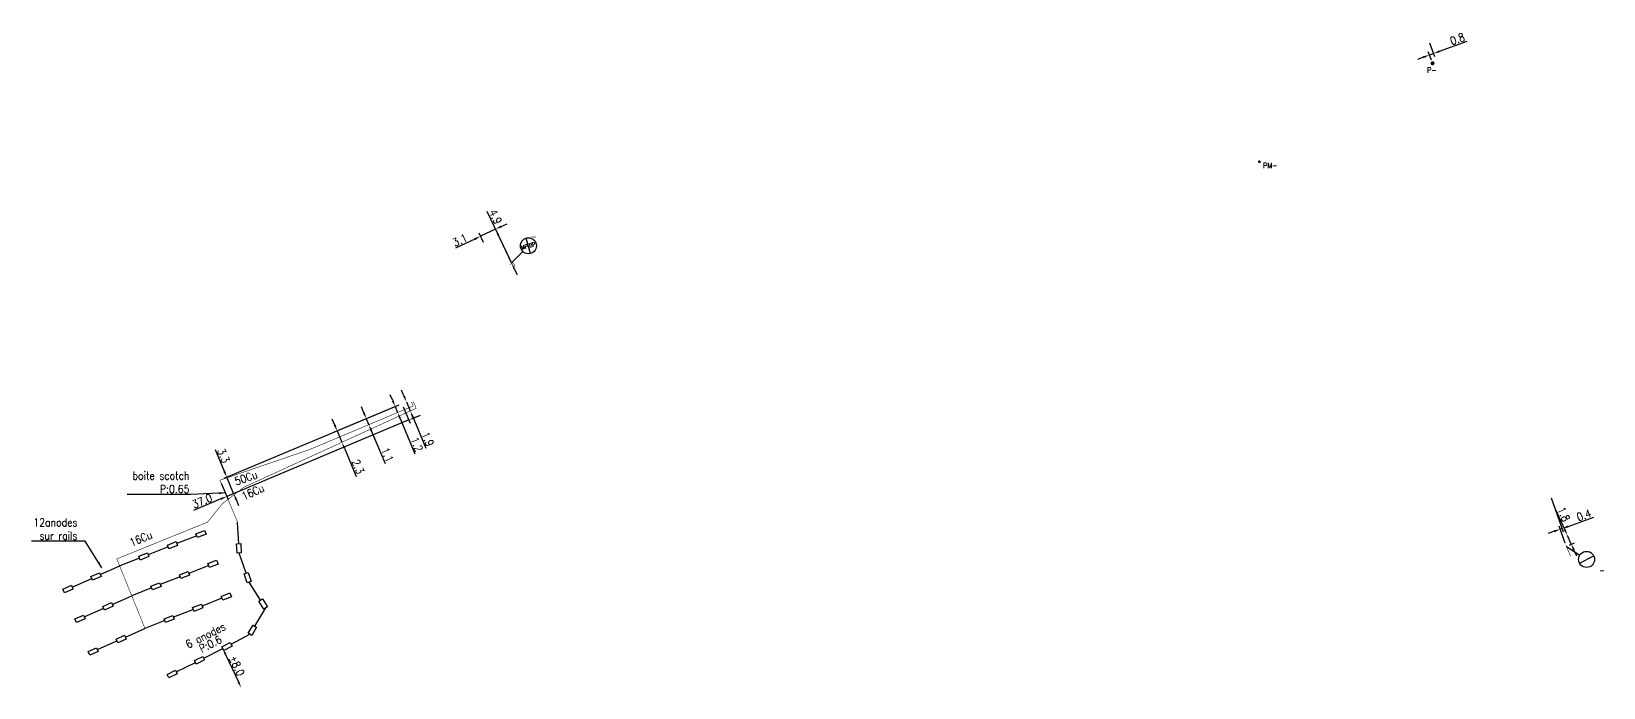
# Model space of a CAD drawing. Header units: millimetres. Extents: x 80008 to 80821, y 146011 to 146853.
# Drawn here: x 80046.2 to 80340.8, y 146114.6 to 146237.4 of the extents above; entities that cross this region are included whole.
import ezdxf
from ezdxf.enums import TextEntityAlignment as Align

# ---------------------------------------------------------------- set-up
doc = ezdxf.new("R2010")
doc.units = ezdxf.units.MM
doc.layers.get('0').update_dxf_attribs({"linetype": 'CONTINUOUS'})
doc.layers.get('DEFPOINTS').update_dxf_attribs({"linetype": 'CONTINUOUS'})
for name, color, linetype in [('P_100', 32, 'CONTINUOUS'), ('P_300', 7, 'CONTINUOUS'), ('P_320', 7, 'CONTINUOUS'), ('P_330', 7, 'CONTINUOUS'), ('P_370', 7, 'CONTINUOUS')]:
    doc.layers.add(name, color=color, linetype=linetype)
doc.styles.add('G_ROMANS', font='ROMANS.SHX', dxfattribs={"width": 0.75})
doc.styles.get("Standard").update_dxf_attribs({"font": 'romans.shx', "width": 0.85})
doc.linetypes.add('P_IMP', pattern='A,5,-0.3,["||",Standard,S=1,R=0,X=0.35,Y=-0.5],-1.75', length=7.05)
doc.dimstyles.get("Standard").update_dxf_attribs({"dimtxt": 1.5, "dimasz": 1.2, "dimexe": 0.625, "dimexo": 0.625, "dimgap": 0.25, "dimtad": 1, "dimdec": 1, "dimzin": 0, "dimdsep": 46, "dimtxsty": 'Standard', "dimcen": -0.5, "dimadec": 0, "dimazin": 0, "dimtfac": 1, "dimtdec": 1, "dimtmove": 0, "dimatfit": 3, "dimfxl": 0, "dimtolj": 1, "dimtzin": 0, "dimarcsym": 0})

# ---------------------------------------------------------------- blocks, each defined once
blk = doc.blocks.new('P_320_01')
at = {"color": 0, "linetype": 'Continuous'}
for p, q in [((3.9, 0.75), (3.9, 3.75)), ((0, 0), (2.6, 1.5))]:
    blk.add_line(p, q, dxfattribs=at)
blk.add_circle((3.9, 2.25), 1.5, dxfattribs=at)
at = {"color": 0, "linetype": 'Continuous', "width": 0.75}
blk.add_attdef('NUM', text='', height=1, dxfattribs=at).set_placement((7.08, 3.86), align=Align.MIDDLE)
at = {"color": 0, "linetype": 'Continuous', "width": 0.75, "flags": 3}
for tag, p in [('DEF_LEG', (0, -10)), ('DEF_COUP', (0, -12.5)), ('DEF_TYPE', (0, -15))]:
    blk.add_attdef(tag, text='', height=1.2, dxfattribs=at).set_placement(p, align=Align.MIDDLE)
blk = doc.blocks.new('P_370_01')
at = {"color": 0, "linetype": 'Continuous', "flags": 128}
blk.add_lwpolyline([(4, 0), (0, 0)], dxfattribs=at)
at = {"color": 0, "linetype": 'Continuous'}
blk.add_lwpolyline([(4, 0.38), (5.75, 0.38), (5.75, -0.38), (4, -0.38)], close=True, dxfattribs=at)
at = {"color": 0, "linetype": 'Continuous', "width": 0.75, "flags": 3}
for tag, p in [('DEF_LEG', (0, -10)), ('DEF_COUP', (0, -12.5)), ('DEF_TYPE', (0, -15))]:
    blk.add_attdef(tag, text='', height=1.2, dxfattribs=at).set_placement(p, align=Align.MIDDLE)
blk = doc.blocks.new('P_300_02')
at = {"color": 0, "linetype": 'Continuous', "const_width": 0.375}
blk.add_lwpolyline([(-0.19, 0, 1), (0.19, 0, 1)], format="xyb", close=True, dxfattribs=at)
at = {"color": 0, "linetype": 'Continuous', "width": 0.75}
blk.add_attdef('NUM', text='', height=2, dxfattribs=at).set_placement((2.44, 2.17), align=Align.MIDDLE)
at = {"color": 0, "linetype": 'Continuous', "width": 0.75, "flags": 3}
for tag, p in [('DEF_LEG', (0, -5)), ('DEF_COUP', (0, -7.5)), ('DEF_TYPE', (0, -10))]:
    blk.add_attdef(tag, text='', height=1.2, dxfattribs=at).set_placement(p, align=Align.MIDDLE)
blk = doc.blocks.new('P_300_01')
at = {"color": 0, "linetype": 'Continuous', "const_width": 0.248, "flags": 128}
blk.add_lwpolyline([(-0.13, 0, 1), (0.13, 0, 1)], format="xyb", close=True, dxfattribs=at)
at = {"color": 0, "linetype": 'Continuous', "width": 0.75}
blk.add_attdef('NUM', text='', height=1, dxfattribs=at).set_placement((1.63, 1.4), align=Align.MIDDLE)
at = {"color": 0, "linetype": 'Continuous', "width": 0.75, "flags": 3}
for tag, p in [('DEF_LEG', (0, -5)), ('DEF_COUP', (0, -7.5)), ('DEF_TYPE', (0, -10))]:
    blk.add_attdef(tag, text='', height=1.2, dxfattribs=at).set_placement(p, align=Align.MIDDLE)
blk = doc.blocks.new('*D24')
at = {"layer": 'DEFPOINTS', "color": 0, "linetype": 'Continuous', "transparency": 16777216}
for p in [(80330.79, 146150.66), (80333.02, 146144.32), (80333.82, 146140.99)]:
    blk.add_point(p, dxfattribs=at)
at = {"layer": 'P_320', "color": 0, "linetype": 'Continuous', "lineweight": -2, "transparency": 16777216}
for p, q in [((80331, 146150.07), (80333.23, 146143.73)), ((80334.15, 146144.72), (80338.99, 146146.43)), ((80331.56, 146143.81), (80330.42, 146143.41)), ((80333.61, 146141.58), (80332.48, 146144.8)), ((80332.69, 146144.21), (80333.02, 146144.32))]:
    blk.add_line(p, q, dxfattribs=at)
at = {"layer": 'P_320', "color": 0, "linetype": 'Continuous', "transparency": 16777216}
for points in [[(80331.49, 146144), (80331.62, 146143.62), (80332.69, 146144.21)], [(80334.08, 146144.91), (80334.22, 146144.53), (80333.02, 146144.32)]]:
    blk.add_solid(points, dxfattribs=at)
at = {"layer": 'P_320', "color": 0, "linetype": 'Continuous', "transparency": 16777216, "insert": (80337.13, 146146.83), "char_height": 1.5, "attachment_point": 5, "rotation": 19.3852}
blk.add_mtext('\\A1;0.4', dxfattribs=at)
blk = doc.blocks.new('*D25')
at = {"layer": 'DEFPOINTS', "color": 0, "linetype": 'Continuous', "transparency": 16777216}
for p in [(80334.01, 146143.04), (80334.01, 146143.04), (80333.82, 146140.99)]:
    blk.add_point(p, dxfattribs=at)
at = {"layer": 'P_320', "color": 0, "linetype": 'Continuous', "lineweight": -2, "transparency": 16777216}
for p, q in [((80333.52, 146144.14), (80331.8, 146147.96)), ((80334.75, 146141.4), (80334.01, 146143.04)), ((80334.39, 146141.24), (80335.32, 146141.66)), ((80335.24, 146140.31), (80335.73, 146139.21))]:
    blk.add_line(p, q, dxfattribs=at)
at = {"layer": 'P_320', "color": 0, "linetype": 'Continuous', "transparency": 16777216}
for points in [[(80333.7, 146144.22), (80333.34, 146144.06), (80334.01, 146143.04)], [(80335.42, 146140.39), (80335.05, 146140.22), (80334.75, 146141.4)]]:
    blk.add_solid(points, dxfattribs=at)
at = {"layer": 'P_320', "color": 0, "linetype": 'Continuous', "transparency": 16777216, "insert": (80333.33, 146147.01), "char_height": 1.5, "attachment_point": 5, "rotation": 294.1626}
blk.add_mtext('\\A1;1.8', dxfattribs=at)
blk = doc.blocks.new('*D29')
at = {"layer": 'DEFPOINTS', "color": 0, "linetype": 'Continuous', "transparency": 16777216}
for p in [(80115.61, 146167.7), (80108.92, 146164.89), (80109.39, 146163.78)]:
    blk.add_point(p, dxfattribs=at)
at = {"layer": 'P_100', "color": 0, "linetype": 'Continuous', "lineweight": -2, "transparency": 16777216}
for p, q in [((80108.46, 146166), (80107.99, 146167.11)), ((80115.03, 146167.46), (80108.34, 146164.65)), ((80108.92, 146164.89), (80109.39, 146163.78)), ((80109.85, 146162.67), (80112.43, 146156.54))]:
    blk.add_line(p, q, dxfattribs=at)
at = {"layer": 'P_100', "color": 0, "linetype": 'Continuous', "transparency": 16777216}
for points in [[(80108.64, 146166.08), (80108.27, 146165.92), (80108.92, 146164.89)], [(80110.04, 146162.75), (80109.67, 146162.59), (80109.39, 146163.78)]]:
    blk.add_solid(points, dxfattribs=at)
at = {"layer": 'P_100', "color": 0, "linetype": 'Continuous', "transparency": 16777216, "insert": (80112.85, 146158.13), "char_height": 1.5, "attachment_point": 5, "rotation": 292.7782}
blk.add_mtext('\\A1;1.1', dxfattribs=at)
blk = doc.blocks.new('*D30')
at = {"layer": 'DEFPOINTS', "color": 0, "linetype": 'Continuous', "transparency": 16777216}
for p in [(80115.61, 146167.7), (80082.78, 146153.92), (80082.77, 146150.34)]:
    blk.add_point(p, dxfattribs=at)
at = {"layer": 'P_100', "color": 0, "linetype": 'Continuous', "lineweight": -2, "transparency": 16777216}
for p, q in [((80115.03, 146167.46), (80082.21, 146153.68)), ((80082.32, 146155.03), (80080.63, 146159.06)), ((80084.06, 146150.88), (80082.78, 146153.92)), ((80083.35, 146150.58), (80084.64, 146151.12)), ((80084.53, 146149.77), (80084.99, 146148.66))]:
    blk.add_line(p, q, dxfattribs=at)
at = {"layer": 'P_100', "color": 0, "linetype": 'Continuous', "transparency": 16777216}
for points in [[(80082.5, 146155.1), (80082.14, 146154.95), (80082.78, 146153.92)], [(80084.71, 146149.85), (80084.34, 146149.69), (80084.06, 146150.88)]]:
    blk.add_solid(points, dxfattribs=at)
at = {"layer": 'P_100', "color": 0, "linetype": 'Continuous', "transparency": 16777216, "insert": (80082.16, 146157.98), "char_height": 1.5, "attachment_point": 5, "rotation": 292.7782}
blk.add_mtext('\\A1;3.3', dxfattribs=at)
blk = doc.blocks.new('*D31')
at = {"layer": 'DEFPOINTS', "color": 0, "linetype": 'Continuous', "transparency": 16777216}
for p in [(80082.03, 146121.85), (80085.45, 146114.56), (80085.45, 146114.56)]:
    blk.add_point(p, dxfattribs=at)
at = {"layer": 'P_370', "color": 0, "linetype": 'Continuous', "lineweight": -2, "transparency": 16777216}
blk.add_line((80082.54, 146120.76), (80084.94, 146115.65), dxfattribs=at)
at = {"layer": 'P_370', "color": 0, "linetype": 'Continuous', "transparency": 16777216}
for points in [[(80082.72, 146120.85), (80082.36, 146120.68), (80082.03, 146121.85)], [(80085.12, 146115.73), (80084.76, 146115.56), (80085.45, 146114.56)]]:
    blk.add_solid(points, dxfattribs=at)
at = {"layer": 'P_370', "color": 0, "linetype": 'Continuous', "transparency": 16777216, "insert": (80084.65, 146118.63), "char_height": 1.5, "attachment_point": 5, "rotation": 295.1401}
blk.add_mtext('\\A1;±8.0', dxfattribs=at)
blk = doc.blocks.new('*D10')
at = {"layer": 'DEFPOINTS', "color": 0, "linetype": 'Continuous', "transparency": 16777216}
for p in [(80307.97, 146235.85), (80308.74, 146231.45), (80308.92, 146233.28)]:
    blk.add_point(p, dxfattribs=at)
at = {"layer": 'P_300', "color": 0, "linetype": 'Continuous', "lineweight": -2, "transparency": 16777216}
for p, q in [((80308.19, 146235.26), (80309.13, 146232.69)), ((80310.05, 146233.69), (80315.23, 146235.6)), ((80307.04, 146232.59), (80305.92, 146232.17)), ((80308.52, 146232.04), (80307.95, 146233.59)), ((80308.17, 146233), (80308.92, 146233.28))]:
    blk.add_line(p, q, dxfattribs=at)
at = {"layer": 'P_300', "color": 0, "linetype": 'Continuous', "transparency": 16777216}
for points in [[(80309.98, 146233.88), (80310.11, 146233.5), (80308.92, 146233.28)], [(80306.97, 146232.78), (80307.11, 146232.4), (80308.17, 146233)]]:
    blk.add_solid(points, dxfattribs=at)
at = {"layer": 'P_300', "color": 0, "linetype": 'Continuous', "transparency": 16777216, "insert": (80313.4, 146235.99), "char_height": 1.5, "attachment_point": 5, "rotation": 20.1822}
blk.add_mtext('\\A1;0.8', dxfattribs=at)
blk = doc.blocks.new('*D18')
at = {"layer": 'DEFPOINTS', "color": 0, "linetype": 'Continuous', "transparency": 16777216}
for p in [(80114.33, 146167.17), (80114.79, 146166.06), (80115.61, 146167.7)]:
    blk.add_point(p, dxfattribs=at)
at = {"layer": 'P_100', "color": 0, "linetype": 'Continuous', "lineweight": -2, "transparency": 16777216}
for p, q in [((80113.87, 146168.28), (80113.41, 146169.38)), ((80115.03, 146167.46), (80113.75, 146166.93)), ((80114.33, 146167.17), (80114.79, 146166.06)), ((80115.26, 146164.95), (80118.03, 146158.33))]:
    blk.add_line(p, q, dxfattribs=at)
at = {"layer": 'P_100', "color": 0, "linetype": 'Continuous', "transparency": 16777216}
for points in [[(80114.05, 146168.35), (80113.68, 146168.2), (80114.33, 146167.17)], [(80115.44, 146165.03), (80115.07, 146164.88), (80114.79, 146166.06)]]:
    blk.add_solid(points, dxfattribs=at)
at = {"layer": 'P_100', "color": 0, "linetype": 'Continuous', "transparency": 16777216, "insert": (80118.37, 146160.1), "char_height": 1.5, "attachment_point": 5, "rotation": 292.6897}
blk.add_mtext('\\A1;1.2', dxfattribs=at)
blk = doc.blocks.new('*D19')
at = {"layer": 'DEFPOINTS', "color": 0, "linetype": 'Continuous', "transparency": 16777216}
for p in [(80116.45, 146168.05), (80116.45, 146168.05), (80117.16, 146166.35)]:
    blk.add_point(p, dxfattribs=at)
at = {"layer": 'P_100', "color": 0, "linetype": 'Continuous', "lineweight": -2, "transparency": 16777216}
for p, q in [((80115.98, 146169.16), (80115.52, 146170.27)), ((80116.45, 146168.05), (80117.16, 146166.35)), ((80117.62, 146165.24), (80120.09, 146159.35))]:
    blk.add_line(p, q, dxfattribs=at)
at = {"layer": 'P_100', "color": 0, "linetype": 'Continuous', "transparency": 16777216}
for points in [[(80116.17, 146169.24), (80115.8, 146169.08), (80116.45, 146168.05)], [(80117.81, 146165.32), (80117.44, 146165.16), (80117.16, 146166.35)]]:
    blk.add_solid(points, dxfattribs=at)
at = {"layer": 'P_100', "color": 0, "linetype": 'Continuous', "transparency": 16777216, "insert": (80120.44, 146161.08), "char_height": 1.5, "attachment_point": 5, "rotation": 292.6897}
blk.add_mtext('\\A1;1.9', dxfattribs=at)
blk = doc.blocks.new('*D20')
at = {"layer": 'DEFPOINTS', "color": 0, "linetype": 'Continuous', "transparency": 16777216}
for p in [(80115.61, 146167.7), (80103.46, 146162.6), (80104.35, 146160.48)]:
    blk.add_point(p, dxfattribs=at)
at = {"layer": 'P_100', "color": 0, "linetype": 'Continuous', "lineweight": -2, "transparency": 16777216}
for p, q in [((80115.03, 146167.46), (80102.89, 146162.36)), ((80103, 146163.71), (80102.53, 146164.82)), ((80103.46, 146162.6), (80104.35, 146160.48)), ((80104.82, 146159.38), (80107.05, 146154.06))]:
    blk.add_line(p, q, dxfattribs=at)
at = {"layer": 'P_100', "color": 0, "linetype": 'Continuous', "transparency": 16777216}
for points in [[(80103.18, 146163.79), (80102.81, 146163.63), (80103.46, 146162.6)], [(80105, 146159.45), (80104.63, 146159.3), (80104.35, 146160.48)]]:
    blk.add_solid(points, dxfattribs=at)
at = {"layer": 'P_100', "color": 0, "linetype": 'Continuous', "transparency": 16777216, "insert": (80107.36, 146155.91), "char_height": 1.5, "attachment_point": 5, "rotation": 292.7782}
blk.add_mtext('\\A1;2.3', dxfattribs=at)
blk = doc.blocks.new('*D21')
at = {"layer": 'DEFPOINTS', "color": 0, "linetype": 'Continuous', "transparency": 16777216}
for p in [(80115.61, 146167.7), (80116.89, 146164.66), (80081.49, 146153.38)]:
    blk.add_point(p, dxfattribs=at)
at = {"layer": 'P_100', "color": 0, "linetype": 'Continuous', "lineweight": -2, "transparency": 16777216}
for p, q in [((80115.85, 146167.13), (80117.13, 146164.08)), ((80116.89, 146164.66), (80082.77, 146150.34)), ((80117.99, 146165.13), (80119.1, 146165.59)), ((80081.74, 146152.8), (80083.01, 146149.76)), ((80081.67, 146149.87), (80076.52, 146147.71))]:
    blk.add_line(p, q, dxfattribs=at)
at = {"layer": 'P_100', "color": 0, "linetype": 'Continuous', "transparency": 16777216}
for points in [[(80117.92, 146165.31), (80118.07, 146164.94), (80116.89, 146164.66)], [(80081.59, 146150.06), (80081.74, 146149.69), (80082.77, 146150.34)]]:
    blk.add_solid(points, dxfattribs=at)
at = {"layer": 'P_100', "color": 0, "linetype": 'Continuous', "transparency": 16777216, "insert": (80078.15, 146149.48), "char_height": 1.5, "attachment_point": 5, "rotation": 22.7782}
blk.add_mtext('\\A1;37.0', dxfattribs=at)
blk = doc.blocks.new('P_330_01')
at = {"color": 0, "linetype": 'Continuous'}
for p, q in [((3.9, 0.75), (3.9, 3.75)), ((0, 0), (2.6, 1.5))]:
    blk.add_line(p, q, dxfattribs=at)
blk.add_circle((3.9, 2.25), 1.5, dxfattribs=at)
at = {"color": 0, "linetype": 'Continuous', "style": 'G_ROMANS', "width": 0.75}
for s, p in [('MP', (3.15, 2.25)), ('BP', (4.65, 2.25))]:
    blk.add_text(s, height=0.75, dxfattribs=at).set_placement(p, align=Align.MIDDLE)
at = {"color": 0, "linetype": 'Continuous', "width": 0.75}
blk.add_attdef('NUM', text='', height=1, dxfattribs=at).set_placement((6.69, 2.9), align=Align.MIDDLE)
at = {"color": 0, "linetype": 'Continuous', "width": 0.75, "flags": 3}
for tag, p in [('DEF_LEG', (0, -10)), ('DEF_COUP', (0, -12.5)), ('DEF_TYPE', (0, -15))]:
    blk.add_attdef(tag, text='', height=1.2, dxfattribs=at).set_placement(p, align=Align.MIDDLE)
blk = doc.blocks.new('*D22')
at = {"layer": 'DEFPOINTS', "color": 0, "linetype": 'Continuous', "transparency": 16777216}
for p in [(80134.05, 146198.44), (80134.05, 146198.44), (80136.14, 146194.06)]:
    blk.add_point(p, dxfattribs=at)
at = {"layer": 'P_330', "color": 0, "linetype": 'Continuous', "lineweight": -2, "transparency": 16777216}
for p, q in [((80133.54, 146199.53), (80131.57, 146203.67)), ((80136.14, 146194.06), (80134.05, 146198.44)), ((80136.65, 146192.98), (80137.17, 146191.9))]:
    blk.add_line(p, q, dxfattribs=at)
at = {"layer": 'P_330', "color": 0, "linetype": 'Continuous', "transparency": 16777216}
for points in [[(80133.72, 146199.61), (80133.36, 146199.44), (80134.05, 146198.44)], [(80136.83, 146193.07), (80136.47, 146192.89), (80136.14, 146194.06)]]:
    blk.add_solid(points, dxfattribs=at)
at = {"layer": 'P_330', "color": 0, "linetype": 'Continuous', "transparency": 16777216, "insert": (80133.14, 146202.7), "char_height": 1.5, "attachment_point": 5, "rotation": 295.4367}
blk.add_mtext('\\A1;4.9', dxfattribs=at)
blk = doc.blocks.new('*D23')
at = {"layer": 'DEFPOINTS', "color": 0, "linetype": 'Continuous', "transparency": 16777216}
for p in [(80130.33, 146199.05), (80131.16, 146197.31), (80136.14, 146194.06)]:
    blk.add_point(p, dxfattribs=at)
at = {"layer": 'P_330', "color": 0, "linetype": 'Continuous', "lineweight": -2, "transparency": 16777216}
for p, q in [((80134.22, 146200.89), (80135.3, 146201.41)), ((80129.25, 146198.53), (80125.63, 146196.81)), ((80130.89, 146197.88), (80130.07, 146199.61)), ((80133.13, 146200.38), (80130.33, 146199.05)), ((80135.87, 146194.63), (80132.86, 146200.94))]:
    blk.add_line(p, q, dxfattribs=at)
at = {"layer": 'P_330', "color": 0, "linetype": 'Continuous', "transparency": 16777216}
for points in [[(80129.16, 146198.71), (80129.34, 146198.35), (80130.33, 146199.05)], [(80134.13, 146201.07), (80134.3, 146200.71), (80133.13, 146200.38)]]:
    blk.add_solid(points, dxfattribs=at)
at = {"layer": 'P_330', "color": 0, "linetype": 'Continuous', "transparency": 16777216, "insert": (80126.47, 146198.32), "char_height": 1.5, "attachment_point": 5, "rotation": 25.4367}
blk.add_mtext('\\A1;3.1', dxfattribs=at)

msp = doc.modelspace()

# ---------------------------------------------------------------- linework, layer by layer
at = {"layer": 'P_100', "linetype": 'P_IMP', "flags": 128}
for points in [[(80136.8, 146193.37, 0.1, 0.1, 0), (80136.49, 146194.07, 0.1, 0.1, 0), (80136.14, 146194.06, 0.1, 0.1, 0), (80135.97, 146193.82, 0.1, 0.1, 0), (80136.03, 146193.68, 0, 0, 0)], [(80117.4, 146168.02, 0.1, 0.1, 0), (80117.71, 146167.28, 0.1, 0.1, 0), (80114.79, 146166.06, 0.1, 0.1, 0), (80109.39, 146163.78, 0.1, 0.1, 0), (80098.32, 146159.13, 0.1, 0.1, 0), (80081.49, 146153.38, 0.1, 0.1, 0), (80084.81, 146145.49, 0, 0, 0)]]:
    msp.add_lwpolyline(points, format="xyseb", dxfattribs=at)
at = {"layer": 'P_100', "linetype": 'P_IMP', "const_width": 0.1, "flags": 128}
msp.add_lwpolyline([(80117.72, 146168.15), (80118.27, 146166.85), (80117.16, 146166.35), (80104.35, 146160.48), (80089.06, 146153.48), (80086.05, 146152.12), (80081.94, 146148.98), (80079.17, 146145.53), (80062.16, 146138.65), (80067.44, 146125.62)], dxfattribs=at)
at = {"layer": 'P_100', "linetype": 'P_IMP', "ltscale": 0.5, "flags": 128}
msp.add_lwpolyline([(80333.74, 146141.17, 0.1, 0.1, 0), (80333.82, 146140.99, 0.1, 0.1, 0), (80334.63, 146139.15, 0, 0, 0)], format="xyseb", dxfattribs=at)

# ---------------------------------------------------------------- block references
at = {"layer": 'P_300'}
ref = msp.add_blockref('P_300_02', (80308.74, 146231.45), dxfattribs=dict(at, rotation=58.26081142337719))
ref.add_attrib('NUM', 'P-', dxfattribs={"layer": '0', "color": 0, "linetype": 'Continuous', "height": 1, "width": 0.75}).set_placement((80308.62, 146230.18), align=Align.MIDDLE)
at = {"layer": 'P_300', "ltscale": 0.5}
ref = msp.add_blockref('P_300_01', (80276.29, 146213.01), dxfattribs=dict(at, rotation=300.5328957161082))
ref.add_attrib('NUM', 'PM-', dxfattribs={"layer": '0', "color": 0, "linetype": 'Continuous', "height": 1, "width": 0.75}).set_placement((80278.33, 146212.31), align=Align.MIDDLE)
at = {"layer": 'P_320'}
ref = msp.add_blockref('P_320_01', (80333.82, 146140.99), dxfattribs=dict(at, rotation=297.3300435244411))
ref.add_attrib('NUM', '-', dxfattribs={"layer": '0', "color": 0, "linetype": 'Continuous', "height": 1, "width": 0.75}).set_placement((80340.5, 146136.47), align=Align.MIDDLE)
at = {"layer": 'P_330'}
ref = msp.add_blockref('P_330_01', (80136.14, 146194.06), dxfattribs=dict(at, rotation=15.50327673502302))
ref.add_attrib('NUM', '-', dxfattribs={"layer": '0', "color": 0, "linetype": 'Continuous', "height": 1, "rotation": 353.526, "width": 0.75}).set_placement((80140.3, 146198.97), align=Align.MIDDLE)
at = {"layer": 'P_370'}
for p, rotation in [((80084.81, 146145.49), 272.7271681930966), ((80073.41, 146141.52), 21.43797816456928), ((80062.7, 146137.32), 21.43797816456928), ((80068.05, 146139.42), 21.43797816456928), ((80085.08, 146139.74), 289.1068211047857), ((80062.7, 146137.32), 203.9671523387979), ((80075.66, 146135.94), 21.43797816456928), ((80057.45, 146134.98), 203.9671523387979), ((80064.96, 146131.74), 21.43797816456928), ((80070.31, 146133.84), 21.43797816456928), ((80086.96, 146134.31), 302.6081983116189), ((80064.96, 146131.74), 203.9671523387979), ((80078.14, 146129.82), 21.43797816456928), ((80059.71, 146129.4), 203.9671523387979), ((80067.44, 146125.62), 21.43797816456928), ((80072.79, 146127.72), 21.43797816456928), ((80090.06, 146129.47), 239.2418912802415), ((80067.44, 146125.62), 203.9671523387979), ((80087.12, 146124.53), 207.7373301521154), ((80062.18, 146123.28), 203.9671523387979), ((80082.03, 146121.85), 206.6370173685855), ((80076.89, 146119.27), 206.6370173687831)]:
    msp.add_blockref('P_370_01', p, dxfattribs=dict(at, rotation=rotation))

# ---------------------------------------------------------------- texts
at = {"layer": 'P_100', "linetype": 'Continuous', "ltscale": 0.5, "width": 0.85}
for s, rotation, p in [('50Cu', 18.8752, (80084.55, 146152.4)), ('16Cu', 24.4933, (80085.99, 146149.59)), ('16Cu', 22.0327, (80064.93, 146140.94))]:
    msp.add_text(s, height=1.5, rotation=rotation, dxfattribs=at).set_placement(p)
at = {"layer": 'P_100', "linetype": 'Continuous', "insert": (80075.77, 146150.98), "char_height": 1.5, "attachment_point": 9}
msp.add_mtext('\\A1;boite scotch\\PP:0.65', dxfattribs=at)
at = {"layer": 'P_370', "linetype": 'Continuous', "width": 0.85}
for s, p in [('6 anodes', (80075.56, 146121.83)), ('P:0.6', (80078.06, 146121.04))]:
    msp.add_text(s, height=1.5, rotation=26.9958, dxfattribs=at).set_placement(p)
at = {"layer": 'P_370', "linetype": 'Continuous', "insert": (80054.78, 146142.24), "char_height": 1.5, "attachment_point": 9}
msp.add_mtext('\\A1;12anodes\\Psur rails', dxfattribs=at)

# ---------------------------------------------------------------- dimensions: what is measured, and where the dimension line sits
at = {"layer": 'P_100', "linetype": 'Continuous'}
for base, p1, p2, angle, picture, middle in [((80114.33, 146167.17), (80114.79, 146166.06), (80115.61, 146167.7), 292.6897, '*D18', (80117.45, 146159.71)), ((80116.4454, 146168.0529), (80117.1591, 146166.3461), (80116.4454, 146168.0529), 292.6897, '*D19', (80119.521, 146160.6969)), ((80116.89, 146164.66), (80081.49, 146153.38), (80115.61, 146167.7), 202.7782, '*D21', (80078.54, 146148.56)), ((80082.78, 146153.92), (80082.77, 146150.34), (80115.61, 146167.7), 292.7782, '*D30', (80081.24, 146157.59)), ((80103.46, 146162.6), (80104.35, 146160.48), (80115.61, 146167.7), 292.7782, '*D20', (80106.44, 146155.53))]:
    dim = msp.add_linear_dim(base=base, p1=p1, p2=p2, angle=angle, dimstyle='Standard', override={"dimatfit": 0}, dxfattribs=at)
    dim.commit()
    dim.dimension.update_dxf_attribs({"geometry": picture, "text_midpoint": middle, "dimtype": 160})
dim = msp.add_linear_dim(base=(80108.92, 146164.89), p1=(80109.39, 146163.78), p2=(80115.61, 146167.7), angle=292.7782, text='1.1', dimstyle='Standard', override={"dimatfit": 0}, dxfattribs=at)
dim.commit()
dim.dimension.update_dxf_attribs({"geometry": '*D29', "text_midpoint": (80111.92, 146157.75), "dimtype": 160})
at = {"layer": 'P_300', "linetype": 'Continuous'}
dim = msp.add_linear_dim(base=(80308.92, 146233.28), p1=(80308.74, 146231.45), p2=(80307.97, 146235.85), angle=200.1822, dimstyle='Standard', override={"dimatfit": 0}, dxfattribs=at)
dim.commit()
dim.dimension.update_dxf_attribs({"geometry": '*D10', "text_midpoint": (80313.75, 146235.05), "dimtype": 160})
at = {"layer": 'P_320', "linetype": 'Continuous'}
for base, p2, angle, picture, middle in [((80333.02, 146144.32), (80330.79, 146150.66), 199.3852, '*D24', (80337.47, 146145.89)), ((80334.01, 146143.04), (80334.01, 146143.04), 294.1626, '*D25', (80332.41, 146146.6))]:
    dim = msp.add_linear_dim(base=base, p1=(80333.82, 146140.99), p2=p2, angle=angle, dimstyle='Standard', override={"dimatfit": 0}, dxfattribs=at)
    dim.commit()
    dim.dimension.update_dxf_attribs({"geometry": picture, "text_midpoint": middle, "dimtype": 160})
at = {"layer": 'P_330', "linetype": 'Continuous'}
for base, p1, p2, angle, picture, middle in [((80134.0529, 146198.444), (80136.136, 146194.0642), (80134.0529, 146198.444), 295.4367, '*D22', (80132.2347, 146202.2669)), ((80130.33, 146199.05), (80136.14, 146194.06), (80131.16, 146197.31), 25.4367, '*D23', (80126.9, 146197.41))]:
    dim = msp.add_linear_dim(base=base, p1=p1, p2=p2, angle=angle, dimstyle='Standard', override={"dimatfit": 0}, dxfattribs=at)
    dim.commit()
    dim.dimension.update_dxf_attribs({"geometry": picture, "text_midpoint": middle, "dimtype": 160})
at = {"layer": 'P_370', "linetype": 'Continuous'}
dim = msp.add_linear_dim(base=(80085.45, 146114.56), p1=(80082.03, 146121.85), p2=(80085.45, 146114.56), angle=115.1401, text='±8.0', dimstyle='Standard', override={"dimatfit": 0}, dxfattribs=at)
dim.commit()
dim.dimension.update_dxf_attribs({"geometry": '*D31', "text_midpoint": (80083.74, 146118.21), "dimtype": 160})

# ---------------------------------------------------------------- leaders
at = {"layer": 'P_100', "linetype": 'Continuous', "annotation_type": 0, "has_hookline": 1, "hookline_direction": 1, "text_width": 11.66}
msp.add_leader([(80082.49, 146151), (80076.02, 146150.73)], dimstyle='Standard', dxfattribs=at)
at = {"layer": 'P_370', "linetype": 'Continuous', "annotation_type": 0, "has_hookline": 1, "hookline_direction": 1, "text_width": 8.62}
msp.add_leader([(80059.37, 146136.98), (80056.23, 146141.99), (80055.03, 146141.99)], dimstyle='Standard', dxfattribs=at)

doc.saveas('drawing.dxf')
